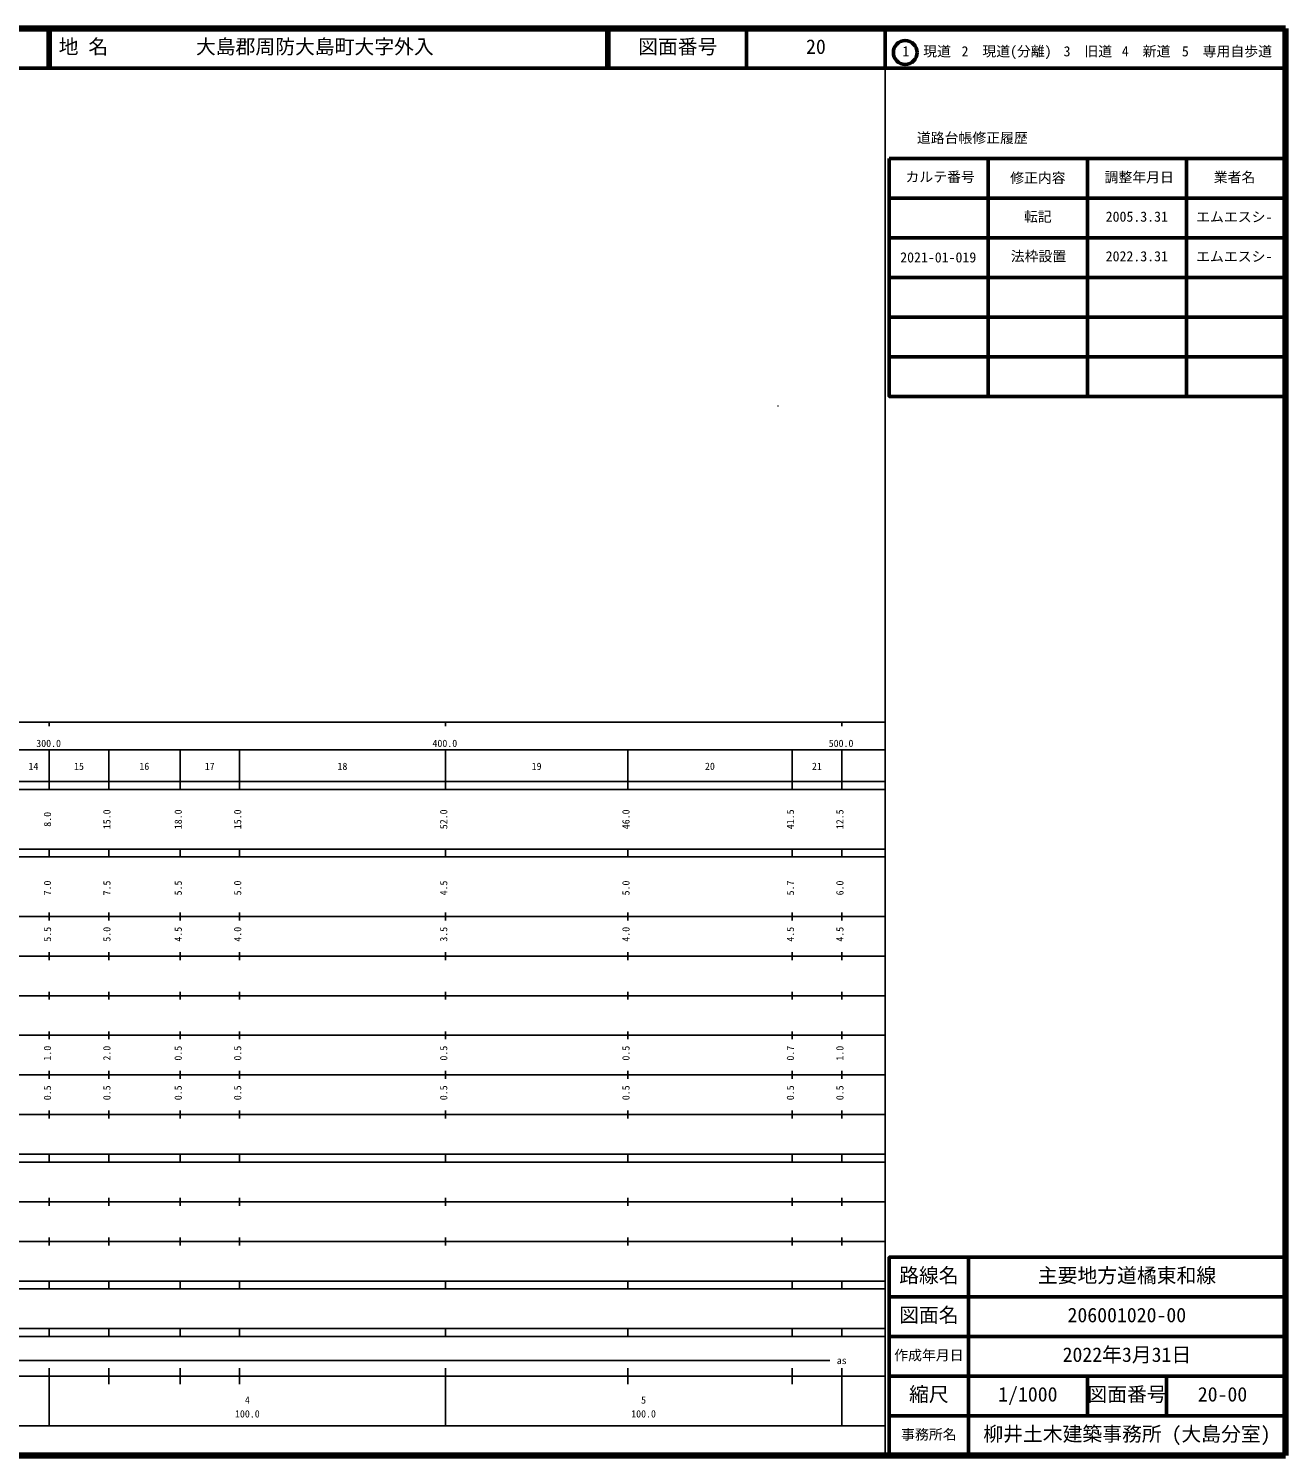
# Model space of a CAD drawing. Units: millimetres on the paper. Extents: x 40 to 680, y 20 to 380.
# Drawn here: x 362.8 to 680, y 20 to 380 of the extents above; entities that cross this region are included whole.
import ezdxf
from ezdxf.enums import TextEntityAlignment as Align

# ---------------------------------------------------------------- set-up
doc = ezdxf.new("R2010")
doc.units = ezdxf.units.MM
for name, color, linetype, lineweight in [('M-BMK-HTXT', 7, 'Continuous', 13), ('M-TTL', 2, 'Continuous', 140), ('M-TTL-BAND', 7, 'Continuous', 25), ('M-TTL-FRAM', 2, 'Continuous', 50), ('M-TTL-LINE', 7, 'Continuous', 50)]:
    doc.layers.add(name, color=color, linetype=linetype, lineweight=lineweight)
doc.layers.add('M-TTL-TXT', color=7, linetype='Continuous')
doc.styles.add('ＭＳ ゴシック', font='')
doc.styles.get('ＭＳ ゴシック').set_extended_font_data('MS Gothic')

msp = doc.modelspace()

# ---------------------------------------------------------------- linework, layer by layer
at = {"layer": 'M-BMK-HTXT'}
for radius in [0.0313, 0.025, 0.0188, 0.0125, 0.0063]:
    msp.add_circle((551.931, 284.761), radius, dxfattribs=at)
at = {"layer": 'M-TTL'}
for p, q in [((680, 380), (40, 380)), ((680, 20), (680, 380)), ((40, 20), (680, 20))]:
    msp.add_line(p, q, dxfattribs=at)
at = {"layer": 'M-TTL-BAND'}
for p, q in [((579, 20), (579, 370)), ((40, 205), (579, 205)), ((368, 205), (368, 204)), ((468, 205), (468, 204)), ((568, 205), (568, 204)), ((68, 198), (579, 198)), ((368, 188), (368, 198)), ((383, 188), (383, 198)), ((401, 188), (401, 198)), ((416, 188), (416, 198)), ((468, 188), (468, 198)), ((514, 188), (514, 198)), ((555.5, 188), (555.5, 198)), ((568, 188), (568, 198)), ((40, 190), (579, 190)), ((40, 188), (579, 188)), ((40, 173), (579, 173)), ((368, 171), (368, 173)), ((383, 171), (383, 173)), ((401, 171), (401, 173)), ((416, 171), (416, 173)), ((468, 171), (468, 173)), ((514, 171), (514, 173)), ((555.5, 171), (555.5, 173)), ((568, 171), (568, 173)), ((40, 171), (579, 171)), ((40, 156), (579, 156)), ((368, 155), (368, 157)), ((383, 155), (383, 157)), ((401, 155), (401, 157)), ((416, 155), (416, 157)), ((468, 155), (468, 157)), ((514, 155), (514, 157)), ((555.5, 155), (555.5, 157)), ((568, 155), (568, 157)), ((46, 146), (579, 146)), ((368, 145), (368, 147)), ((383, 145), (383, 147)), ((401, 145), (401, 147)), ((416, 145), (416, 147)), ((468, 145), (468, 147)), ((514, 145), (514, 147)), ((555.5, 145), (555.5, 147)), ((568, 145), (568, 147)), ((368, 135), (368, 137)), ((383, 135), (383, 137)), ((401, 135), (401, 137)), ((416, 135), (416, 137)), ((468, 135), (468, 137)), ((514, 135), (514, 137)), ((555.5, 135), (555.5, 137)), ((568, 135), (568, 137)), ((52, 136), (579, 136)), ((46, 126), (579, 126)), ((368, 125), (368, 127)), ((383, 125), (383, 127)), ((401, 125), (401, 127)), ((416, 125), (416, 127)), ((468, 125), (468, 127)), ((514, 125), (514, 127)), ((555.5, 125), (555.5, 127)), ((568, 125), (568, 127)), ((52, 116), (579, 116)), ((368, 115), (368, 117)), ((383, 115), (383, 117)), ((401, 115), (401, 117)), ((416, 115), (416, 117)), ((468, 115), (468, 117)), ((514, 115), (514, 117)), ((555.5, 115), (555.5, 117)), ((568, 115), (568, 117)), ((46, 106), (579, 106)), ((368, 105), (368, 107)), ((383, 105), (383, 107)), ((401, 105), (401, 107)), ((416, 105), (416, 107)), ((468, 105), (468, 107)), ((514, 105), (514, 107)), ((555.5, 105), (555.5, 107)), ((568, 105), (568, 107)), ((40, 96), (579, 96)), ((40, 94), (579, 94)), ((368, 94), (368, 96)), ((383, 94), (383, 96)), ((401, 94), (401, 96)), ((416, 94), (416, 96)), ((468, 94), (468, 96)), ((514, 94), (514, 96)), ((555.5, 94), (555.5, 96)), ((568, 94), (568, 96)), ((49, 84), (579, 84)), ((368, 83), (368, 85)), ((383, 83), (383, 85)), ((401, 83), (401, 85)), ((416, 83), (416, 85)), ((468, 83), (468, 85)), ((514, 83), (514, 85)), ((555.5, 83), (555.5, 85)), ((568, 83), (568, 85)), ((40, 74), (579, 74)), ((368, 73), (368, 75)), ((383, 73), (383, 75)), ((401, 73), (401, 75)), ((416, 73), (416, 75)), ((468, 73), (468, 75)), ((514, 73), (514, 75)), ((555.5, 73), (555.5, 75)), ((568, 73), (568, 75)), ((40, 64), (579, 64)), ((40, 62), (579, 62)), ((368, 62), (368, 64)), ((383, 62), (383, 64)), ((401, 62), (401, 64)), ((416, 62), (416, 64)), ((468, 62), (468, 64)), ((514, 62), (514, 64)), ((555.5, 62), (555.5, 64)), ((568, 62), (568, 64)), ((40, 52), (579, 52)), ((368, 50), (368, 52)), ((383, 50), (383, 52)), ((401, 50), (401, 52)), ((416, 50), (416, 52)), ((468, 50), (468, 52)), ((514, 50), (514, 52)), ((555.5, 50), (555.5, 52)), ((568, 50), (568, 52)), ((40, 50), (579, 50)), ((71, 44), (565, 44)), ((40, 40), (579, 40)), ((368, 27.5), (368, 42)), ((383, 38), (383, 42)), ((401, 38), (401, 42)), ((416, 38), (416, 42)), ((468, 27.5), (468, 42)), ((514, 38), (514, 42)), ((555.5, 38), (555.5, 42)), ((568, 27.5), (568, 42)), ((68, 27.5), (579, 27.5))]:
    msp.add_line(p, q, dxfattribs=at)
at = {"layer": 'M-TTL-FRAM'}
msp.add_line((580, 347.197), (680, 347.197), dxfattribs=at)
for points in [[(580, 347.197), (580, 287.197), (680, 287.197)], [(680, 70), (580, 70), (580, 20)]]:
    msp.add_lwpolyline(points, dxfattribs=at)
at = {"layer": 'M-TTL-LINE'}
for p, q in [((367.75, 380), (367.75, 370)), ((368.25, 380), (368.25, 370)), ((508.747, 380), (508.747, 370)), ((509.247, 380), (509.247, 370)), ((543.996, 380), (543.996, 370)), ((579, 380), (579, 370)), ((40, 370), (680, 370)), ((605, 347.197), (605, 287.197)), ((630, 347.197), (630, 287.197)), ((655, 347.197), (655, 287.197)), ((580, 337.197), (680, 337.197)), ((580, 327.197), (680, 327.197)), ((580, 317.197), (680, 317.197)), ((580, 307.197), (680, 307.197)), ((580, 297.197), (680, 297.197)), ((600, 70), (600, 20)), ((680, 60), (580, 60)), ((680, 50), (580, 50)), ((680, 40), (580, 40)), ((630, 40), (630, 30)), ((650, 40), (650, 30)), ((680, 30), (580, 30))]:
    msp.add_line(p, q, dxfattribs=at)
msp.add_circle((584.031, 373.958), 3, dxfattribs=at)

# ---------------------------------------------------------------- texts
at = {"layer": 'M-TTL-BAND', "style": 'ＭＳ ゴシック'}
for s, p in [('300.0', (364.719, 198.195)), ('400.0', (464.719, 198.195)), ('500.0', (564.719, 198.195)), ('14', (362.75, 192.405)), ('15', (374.25, 192.405)), ('16', (390.75, 192.405)), ('17', (407.25, 192.405)), ('18', (440.75, 192.405)), ('19', (489.75, 192.405)), ('20', (533.5, 192.405)), ('21', (560.5, 192.405)), ('as', (566.75, 42.5)), ('4', (417.375, 32.523)), ('5', (517.375, 32.523)), ('100.0', (414.875, 29.033)), ('100.0', (514.875, 29.033))]:
    msp.add_text(s, height=1.833, dxfattribs=at).set_placement(p, align=Align.BOTTOM_LEFT)
for s, p in [('8.0', (369, 178.625)), ('15.0', (384, 178)), ('18.0', (402, 178)), ('15.0', (417, 178)), ('52.0', (469, 178)), ('46.0', (515, 178)), ('41.5', (556.5, 178)), ('12.5', (569, 178)), ('7.0', (369, 161.299)), ('7.5', (384, 161.299)), ('5.5', (402, 161.299)), ('5.0', (417, 161.299)), ('4.5', (469, 161.299)), ('5.0', (515, 161.299)), ('5.7', (556.5, 161.299)), ('6.0', (569, 161.299)), ('5.5', (369, 149.625)), ('5.0', (384, 149.625)), ('4.5', (402, 149.625)), ('4.0', (417, 149.625)), ('3.5', (469, 149.625)), ('4.0', (515, 149.625)), ('4.5', (556.5, 149.625)), ('4.5', (569, 149.625)), ('1.0', (369, 119.625)), ('2.0', (384, 119.625)), ('0.5', (402, 119.625)), ('0.5', (417, 119.625)), ('0.5', (469, 119.625)), ('0.5', (515, 119.625)), ('0.7', (556.5, 119.625)), ('1.0', (569, 119.625)), ('0.5', (369, 109.625)), ('0.5', (384, 109.625)), ('0.5', (402, 109.625)), ('0.5', (417, 109.625)), ('0.5', (469, 109.625)), ('0.5', (515, 109.625)), ('0.5', (556.5, 109.625)), ('0.5', (569, 109.625))]:
    msp.add_text(s, height=1.833, rotation=90, dxfattribs=at).set_placement(p, align=Align.BOTTOM_LEFT)
at = {"layer": 'M-TTL-TXT', "style": 'ＭＳ ゴシック'}
for s, height, p in [('地 名', 3.666, (370.38, 372.5)), ('大島郡周防大島町大字外入', 3.666, (405.024, 372.5)), ('図面番号', 3.666, (516.621, 372.5)), ('20', 3.666, (558.996, 372.5)), ('1\u3000現道', 2.566, (583.323, 372.208)), ('2\u3000現道(分離)', 2.566, (598.244, 372.208)), ('3\u3000旧道', 2.566, (623.996, 372.208)), ('4\u3000新道', 2.566, (638.699, 372.208)), ('5\u3000専用自歩道', 2.566, (653.853, 372.208)), ('道路台帳修正履歴', 2.566, (586.968, 350.363)), ('カルテ番号', 2.566, (584.089, 340.527)), ('修正内容', 2.566, (610.509, 340.273)), ('調整年月日', 2.566, (634.339, 340.447)), ('業者名', 2.566, (661.884, 340.447)), ('転記', 2.566, (614, 330.495)), ('2005.3.31', 2.566, (634.625, 330.495)), ('エムエスシ-', 2.566, (657.452, 330.439)), ('法枠設置', 2.566, (610.675, 320.495)), ('2021-01-019', 2.566, (582.761, 320.216)), ('2022.3.31', 2.566, (634.625, 320.495)), ('エムエスシ-', 2.566, (657.452, 320.439)), ('路線名', 3.666, (582.5, 62.5)), ('路線名', 3.666, (582.5, 62.5)), ('主要地方道橘東和線', 3.666, (617.5, 62.5)), ('図面名', 3.666, (582.5, 52.5)), ('図面名', 3.666, (582.5, 52.5)), ('206001020-00', 3.666, (625, 52.5)), ('作成年月日', 2.566, (581.25, 43.25)), ('作成年月日', 2.566, (581.25, 43.25)), ('2022年3月31日', 3.666, (623.75, 42.5)), ('縮尺', 3.666, (585, 32.5)), ('縮尺', 3.666, (585, 32.5)), ('1/1000', 3.666, (607.5, 32.5)), ('図面番号', 3.666, (630, 32.5)), ('図面番号', 3.666, (630, 32.5)), ('20-00', 3.666, (657.875, 32.5)), ('事務所名', 2.566, (583, 23.25)), ('事務所名', 2.566, (583, 23.25)), ('柳井土木建築事務所 (大島分室)', 3.666, (603.75, 22.5))]:
    msp.add_text(s, height=height, dxfattribs=at).set_placement(p, align=Align.BOTTOM_LEFT)

doc.saveas('drawing.dxf')
